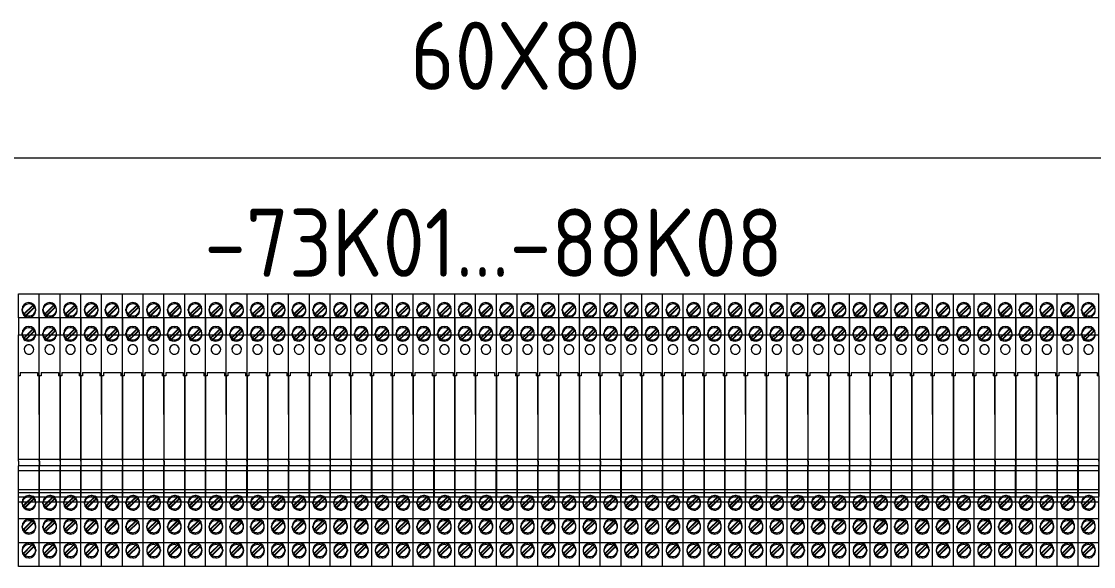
# Model space of a CAD drawing. Header units: millimetres. Extents: x 1359 to 3577, y 1333 to 3557.
# Drawn here: x 1851.6 to 2166.4, y 2516.7 to 2676.6 of the extents above; entities that cross this region are included whole.
import ezdxf
from ezdxf.enums import TextEntityAlignment as Align

# ---------------------------------------------------------------- set-up
doc = ezdxf.new("R2010")
doc.units = ezdxf.units.MM
doc.set_wipeout_variables(frame=1)
doc.layers.add('000-PI-Oprema', color=30, linetype='Continuous', lineweight=5)
doc.layers.add('002-PI-Kabelska kanalica', color=150, linetype='Continuous')
doc.styles.add('PI0', font='isocpeur.ttf', dxfattribs={"width": 0.9})

# ---------------------------------------------------------------- blocks, each defined once
blk = doc.blocks.new('*U50')
at = {"layer": '002-PI-Kabelska kanalica', "color": 0, "linetype": 'ByBlock', "lineweight": 0}
blk.add_line((40, -100), (40, 715), dxfattribs=at)
blk = doc.blocks.new('PLC-RSC-24DC - 2966171')
at = {"layer": '000-PI-Oprema', "color": 0, "linetype": 'ByBlock', "lineweight": 0}
for p, q in [((0, 80), (6.1, 80)), ((0, 73.54), (0, 80)), ((0, 80), (0, 80)), ((0, 80), (0, 80)), ((0, 80), (0, 80)), ((0, 80), (6.1, 80)), ((0, 73.54), (0, 80)), ((0, 80), (0, 80)), ((0, 80), (0, 80)), ((0, 80), (0, 80)), ((6.1, 80), (6.1, 80)), ((6.1, 80), (6.1, 80)), ((6.1, 80), (6.1, 80)), ((6.1, 73.54), (6.1, 80)), ((6.1, 80), (6.1, 80)), ((6.1, 80), (6.1, 80)), ((6.1, 80), (6.1, 80)), ((6.1, 73.54), (6.1, 80)), ((6.1, 79.16), (6.1, 79.6)), ((6.1, 79.16), (6.1, 79.6)), ((0, 78.5), (0, 78.5)), ((0, 78.5), (0, 78.5)), ((4.19, 76.73), (1.58, 74.17)), ((1.69, 74.07), (4.19, 76.52)), ((4.69, 76.03), (1.91, 73.31)), ((2.15, 73.75), (4.69, 76.24)), ((3.05, 77.46), (3.05, 77.08)), ((4.19, 76.73), (4.19, 76.52)), ((4.69, 76.24), (4.69, 76.03)), ((6.1, 76.44), (6.1, 77.31)), ((6.1, 76.44), (6.1, 77.31)), ((0, 73), (0, 73.54)), ((0, 73), (0, 73.54)), ((0, 73.05), (6.1, 73.05)), ((0, 73), (0, 73)), ((0, 73), (0, 68)), ((0, 73), (0, 73)), ((0, 73), (0, 68)), ((1.05, 75.12), (1.05, 75.5)), ((1.58, 74.17), (1.41, 74)), ((1.41, 73.79), (1.69, 74.07)), ((1.41, 74), (1.41, 73.79)), ((1.91, 73.52), (2.15, 73.75)), ((1.91, 73.52), (1.91, 73.31)), ((3.05, 73.54), (3.05, 73.16)), ((5.05, 75.12), (5.05, 75.5)), ((6.1, 73), (6.1, 73.54)), ((6.1, 73), (6.1, 73.54)), ((6.1, 73), (6.1, 73)), ((6.1, 68), (6.1, 73)), ((6.1, 73), (6.1, 73)), ((6.1, 68), (6.1, 73)), ((4.19, 69.73), (2.43, 68)), ((2.64, 68), (4.19, 69.52)), ((3.05, 70.46), (3.05, 70.08)), ((4.19, 69.73), (4.19, 69.52)), ((6.1, 69.44), (6.1, 70.31)), ((6.1, 69.44), (6.1, 70.31)), ((0, 68), (6.1, 68)), ((0, 57.65), (0, 68)), ((0, 68), (0, 68)), ((0, 57.65), (0, 68)), ((0, 68), (0, 68)), ((1.05, 68.12), (1.05, 68.5)), ((1.41, 66.79), (2.64, 68)), ((2.43, 68), (1.41, 67)), ((1.41, 67), (1.41, 66.79)), ((4.69, 69.03), (1.91, 66.31)), ((1.91, 66.52), (3.42, 68)), ((1.91, 66.52), (1.91, 66.31)), ((3.05, 66.54), (3.05, 66.16)), ((3.42, 68), (4.69, 69.24)), ((4.69, 69.24), (4.69, 69.03)), ((5.05, 68.12), (5.05, 68.5)), ((6.1, 68), (6.1, 68)), ((6.1, 57.65), (6.1, 68)), ((6.1, 68), (6.1, 68)), ((6.1, 57.65), (6.1, 68)), ((1.65, 63.68), (1.65, 63.69)), ((4.45, 63.68), (4.45, 63.69)), ((0.03, 31.45), (0, 57.65)), ((0.03, 31.45), (0, 57.65)), ((0, 57), (0, 57)), ((0, 57), (0, 57)), ((0.5, 56.95), (5.6, 56.95)), ((0.5, 56.95), (0.5, 56.95)), ((0.5, 56.95), (0.5, 55.95)), ((5.6, 56.95), (5.6, 56.95)), ((5.6, 56.95), (5.6, 55.95)), ((6.1, 55.95), (6.1, 57.65)), ((6.1, 55.95), (6.1, 57.65)), ((6.1, 57), (6.1, 57)), ((6.1, 57), (6.1, 57)), ((0, 56.2), (0, 56.2)), ((0, 56.2), (0, 56.2)), ((0, 55.95), (0, 55.95)), ((0.5, 55.95), (0, 55.95)), ((0, 55.95), (0, 55.95)), ((0, 55.24), (0, 55.24)), ((0, 55.24), (0, 55.24)), ((0.5, 55.95), (0.5, 55.95)), ((5.6, 55.95), (5.6, 55.95)), ((6.1, 55.95), (5.6, 55.95)), ((6.1, 56.2), (6.1, 56.2)), ((6.1, 56.2), (6.1, 56.2)), ((6.1, 55.95), (6.1, 55.95)), ((6.1, 55.95), (6.1, 29.65)), ((6.1, 55.95), (6.1, 55.95)), ((6.1, 55.95), (6.1, 29.65)), ((6.1, 55.24), (6.1, 55.24)), ((6.1, 55.24), (6.1, 55.24)), ((0, 29.65), (0.03, 29.65)), ((0, 29.65), (0, 29.45)), ((0, 29.65), (0, 29.65)), ((0, 29.65), (0.03, 29.65)), ((0, 29.65), (0, 29.45)), ((0, 29.65), (0, 29.65)), ((0.03, 29.45), (0, 29.45)), ((0, 27.85), (0, 29.45)), ((0.03, 29.45), (0, 29.45)), ((0, 27.85), (0, 29.45)), ((0.03, 30.96), (0.03, 31.45)), ((6.08, 31.45), (0.03, 31.45)), ((0.03, 30.96), (0.03, 31.45)), ((0.03, 30.96), (0.03, 29.6)), ((0.03, 30.96), (0.03, 29.6)), ((0.03, 27.89), (0.03, 29.6)), ((6.08, 29.6), (0.03, 29.6)), ((0.03, 29.6), (0.03, 29.6)), ((0.03, 27.89), (0.03, 29.6)), ((0.03, 29.6), (0.03, 29.6)), ((5.6, 29.65), (5.6, 29.65)), ((5.6, 29.65), (5.6, 29.65)), ((6.08, 30.96), (6.08, 31.45)), ((6.08, 30.96), (6.08, 31.45)), ((6.08, 30.96), (6.08, 29.6)), ((6.08, 30.96), (6.08, 29.6)), ((6.08, 29.65), (6.1, 29.65)), ((6.08, 29.65), (6.1, 29.65)), ((6.08, 27.89), (6.08, 29.6)), ((6.08, 29.6), (6.08, 29.6)), ((6.08, 27.89), (6.08, 29.6)), ((6.08, 29.6), (6.08, 29.6)), ((6.08, 29.45), (6.1, 29.45)), ((6.08, 29.45), (6.1, 29.45)), ((6.1, 29.65), (6.1, 29.65)), ((6.1, 29.65), (6.1, 29.45)), ((6.1, 29.65), (6.1, 29.65)), ((6.1, 29.65), (6.1, 29.45)), ((6.1, 29.45), (6.1, 27.85)), ((6.1, 29.45), (6.1, 27.85)), ((0, 27.85), (0.03, 27.85)), ((0, 21.63), (0, 27.85)), ((0, 27.85), (0.03, 27.85)), ((0, 21.63), (0, 27.85)), ((0.03, 28.17), (6.08, 28.17)), ((0.03, 27.43), (0.03, 27.89)), ((0.03, 27.43), (0.03, 27.89)), ((0.03, 22.27), (0.03, 27.43)), ((0.03, 22.27), (0.03, 27.43)), ((6.08, 27.43), (6.08, 27.89)), ((6.08, 27.43), (6.08, 27.89)), ((6.1, 27.85), (6.08, 27.85)), ((6.1, 27.85), (6.08, 27.85)), ((6.08, 22.27), (6.08, 27.43)), ((6.08, 22.27), (6.08, 27.43)), ((6.1, 27.85), (6.1, 21.63)), ((6.1, 27.85), (6.1, 21.63)), ((6.1, 21.63), (6.1, 25.43)), ((6.1, 21.63), (6.1, 25.43)), ((0, 24.5), (0, 24.5)), ((0, 24.5), (0, 24.5)), ((0, 22.5), (0, 22.5)), ((6.1, 22.5), (0, 22.5)), ((0, 22.5), (0, 22.5)), ((0.03, 20.93), (0.03, 22.27)), ((0.03, 20.93), (0.03, 22.27)), ((6.08, 20.93), (6.08, 22.27)), ((6.08, 20.93), (6.08, 22.27)), ((6.1, 24.5), (6.1, 24.5)), ((6.1, 24.5), (6.1, 24.5)), ((6.1, 22.5), (6.1, 22.5)), ((6.1, 22.5), (6.1, 22.5)), ((0, 21.63), (0.03, 21.63)), ((0, 20.6), (0, 21.63)), ((0, 21.63), (0.03, 21.63)), ((0, 20.6), (0, 21.63)), ((0, 20.6), (0.03, 20.6)), ((0, 19), (0, 20.6)), ((0, 20.6), (0.03, 20.6)), ((0, 19), (0, 20.6)), ((0, 20.46), (3.05, 20.46)), ((0, 19), (0.03, 19)), ((0, 19), (0, 19)), ((0, 14), (0, 19)), ((0, 19), (0.03, 19)), ((0, 19), (0, 19)), ((0, 14), (0, 19)), ((0.03, 21.76), (6.08, 21.76)), ((0.03, 19), (0.03, 20.93)), ((0.03, 19), (0.03, 20.93)), ((0.03, 19.1), (0.03, 19.1)), ((0.03, 19.1), (0.03, 19.1)), ((0.03, 19), (6.08, 19)), ((0.03, 19), (0.03, 19)), ((0.03, 19), (0.03, 19)), ((1.41, 17.97), (4.19, 20.69)), ((2.68, 19), (1.41, 17.76)), ((1.91, 17.27), (3.67, 19)), ((3.46, 19), (1.91, 17.48)), ((4.19, 20.48), (2.68, 19)), ((3.05, 20.84), (3.05, 20.46)), ((3.05, 20.46), (6.1, 20.46)), ((4.69, 20.21), (3.46, 19)), ((3.67, 19), (4.69, 20)), ((4.19, 20.48), (4.19, 20.69)), ((4.69, 20), (4.69, 20.21)), ((6.1, 21.63), (6.08, 21.63)), ((6.1, 21.63), (6.08, 21.63)), ((6.08, 19), (6.08, 20.93)), ((6.08, 19), (6.08, 20.93)), ((6.1, 20.6), (6.08, 20.6)), ((6.1, 20.6), (6.08, 20.6)), ((6.08, 19.1), (6.08, 19.1)), ((6.08, 19.1), (6.08, 19.1)), ((6.08, 19), (6.1, 19)), ((6.08, 19), (6.08, 19)), ((6.08, 19), (6.1, 19)), ((6.08, 19), (6.08, 19)), ((6.1, 21.63), (6.1, 20.6)), ((6.1, 21.63), (6.1, 20.6)), ((6.1, 19), (6.1, 20.6)), ((6.1, 19), (6.1, 20.6)), ((6.1, 19), (6.1, 20.46)), ((6.1, 19), (6.1, 20.46)), ((6.1, 19), (6.1, 19)), ((6.1, 14), (6.1, 19)), ((6.1, 19), (6.1, 19)), ((6.1, 14), (6.1, 19)), ((1.05, 18.5), (1.05, 18.88)), ((1.41, 17.76), (1.41, 17.97)), ((1.91, 17.27), (1.91, 17.48)), ((3.05, 16.92), (3.05, 16.54)), ((5.05, 18.5), (5.05, 18.88)), ((6.1, 14), (6.1, 18.43)), ((6.1, 14), (6.1, 18.43)), ((6.1, 14), (6.1, 16.02)), ((6.1, 14), (6.1, 16.02)), ((0, 13.46), (0, 14)), ((0, 14), (0, 14)), ((6.1, 14), (0, 14)), ((0, 13.46), (0, 14)), ((0, 14), (0, 14)), ((0, 7), (0, 13.46)), ((0, 7), (0, 13.46)), ((1.41, 10.97), (4.19, 13.69)), ((1.41, 10.76), (3.95, 13.25)), ((4.41, 12.93), (1.91, 10.48)), ((4.52, 12.83), (1.91, 10.27)), ((3.05, 13.84), (3.05, 13.46)), ((3.95, 13.25), (4.19, 13.48)), ((4.19, 13.69), (4.19, 13.48)), ((4.69, 13.21), (4.41, 12.93)), ((4.69, 13), (4.52, 12.83)), ((4.69, 13.21), (4.69, 13)), ((6.1, 14), (6.1, 14)), ((6.1, 13.46), (6.1, 14)), ((6.1, 14), (6.1, 14)), ((6.1, 13.46), (6.1, 14)), ((6.1, 7), (6.1, 13.46)), ((6.1, 7), (6.1, 13.46)), ((1.05, 11.5), (1.05, 11.88)), ((1.41, 10.97), (1.41, 10.76)), ((1.75, 10.75), (1.75, 10.87)), ((1.91, 10.48), (1.91, 10.27)), ((3.05, 9.92), (3.05, 9.54)), ((5.05, 11.5), (5.05, 11.88)), ((0, 6.46), (0, 7)), ((0, 7), (0, 7)), ((6.1, 7), (0, 7)), ((0, 6.46), (0, 7)), ((0, 7), (0, 7)), ((0, 0), (0, 6.46)), ((0, 0), (0, 6.46)), ((1.41, 3.97), (4.19, 6.69)), ((3.05, 6.46), (3.05, 6.84)), ((4.19, 6.48), (3.95, 6.25)), ((4.19, 6.48), (4.19, 6.69)), ((6.1, 7), (6.1, 9.02)), ((6.1, 7), (6.1, 9.02)), ((6.1, 7), (6.1, 7)), ((6.1, 6.46), (6.1, 7)), ((6.1, 7), (6.1, 7)), ((6.1, 6.46), (6.1, 7)), ((6.1, 0), (6.1, 6.46)), ((6.1, 0), (6.1, 6.46)), ((1.05, 4.88), (1.05, 4.5)), ((3.95, 6.25), (1.41, 3.76)), ((1.41, 3.76), (1.41, 3.97)), ((4.41, 5.93), (1.91, 3.48)), ((1.91, 3.27), (4.52, 5.83)), ((1.91, 3.27), (1.91, 3.48)), ((4.69, 6.21), (4.41, 5.93)), ((4.52, 5.83), (4.69, 6)), ((4.69, 6), (4.69, 6.21)), ((5.05, 4.88), (5.05, 4.5)), ((0, 0), (0, 0)), ((6.1, 0), (0, 0)), ((0, 0), (0, 0)), ((6.1, 0), (0, 0)), ((3.05, 2.54), (3.05, 2.92)), ((6.1, 0), (6.1, 0)), ((6.1, 0), (6.1, 0)), ((0, 0), (0, 0)), ((0, 0), (0, 0)), ((6.1, 0), (6.1, 0)), ((6.1, 0), (6.1, 0))]:
    blk.add_line(p, q, dxfattribs=at)
blk.add_arc((3.05, 63.69), 1.4, 0, 180, dxfattribs=at)
for centre, major_axis, ratio, start_param, end_param in [((3.05, 75.5), (-2, 0), 0.978148, -1.570796, 0), ((3.05, 75.12), (-2, 0), 0.978148, -1.570796, -0.097132), ((3.05, 75.5), (-2, 0), 0.978148, 3.141593, 4.712389), ((3.05, 75.12), (-2, 0), 0.978148, -2.180289, -1.570796), ((3.05, 74.91), (2, 0), 0.978148, 0.685382, 0.961304), ((3.05, 74.91), (2, 0), 0.978148, 0.609492, 0.685382), ((3.05, 75.12), (-2, 0), 0.978148, -3.044461, -2.5321), ((3.05, 75.5), (-2, 0), 0.978148, 0, 1.570796), ((3.05, 75.12), (-2, 0), 0.978148, -0.097132, 0), ((3.05, 75.12), (-2, 0), 0.978148, 0, 0.609492), ((3.05, 74.91), (2, 0), 0.978148, -2.5321, -2.180289), ((3.05, 75.12), (-2, 0), 0.978148, 0.961304, 1.570796), ((3.05, 75.5), (-2, 0), 0.978148, 1.570796, 3.141593), ((3.05, 75.12), (-2, 0), 0.978148, 1.570796, 3.141593), ((3.05, 75.12), (-2, 0), 0.978148, 3.141593, 3.238724), ((3.05, 68.5), (-2, 0), 0.978148, -1.570796, 0), ((3.05, 68.12), (-2, 0), 0.978148, -1.570796, -0.097132), ((3.05, 68.5), (-2, 0), 0.978148, 3.141593, 4.712389), ((3.05, 68.12), (-2, 0), 0.978148, -2.180289, -1.570796), ((3.05, 67.91), (2, 0), 0.978148, 0.685382, 0.961304), ((3.05, 68.5), (-2, 0), 0.978148, 0, 0.258728), ((3.05, 68.12), (-2, 0), 0.978148, -0.097132, 0), ((3.05, 68.12), (-2, 0), 0.978148, 0, 0.609492), ((3.05, 68.5), (-2, 0), 0.978148, 0.258728, 1.570796), ((3.05, 67.91), (2, 0), 0.978148, -2.5321, -2.180289), ((3.05, 68.12), (-2, 0), 0.978148, 0.961304, 1.570796), ((3.05, 68.12), (-2, 0), 0.978148, 1.570796, 3.141593), ((3.05, 68.5), (-2, 0), 0.978148, 1.570796, 2.882864), ((3.05, 67.91), (2, 0), 0.978148, 0.609492, 0.685382), ((3.05, 68.12), (-2, 0), 0.978148, -3.044461, -2.5321), ((3.05, 68.5), (-2, 0), 0.978148, 2.882864, 3.141593), ((3.05, 68.12), (-2, 0), 0.978148, 3.141593, 3.238724), ((3.05, 63.69), (1.4, 0), 0.994522, 1.570796, 3.141593), ((3.05, 63.68), (-1.4, 0), 0.982559, -1.570796, 0.003609), ((3.05, 63.69), (1.4, 0), 0.994522, 3.141593, 3.68285), ((3.05, 63.68), (-1.4, 0), 0.982559, 0.003609, 0.541258), ((3.05, 63.67), (-1.4, 0), 0.976187, 0.538389, 2.603204), ((3.05, 63.69), (1.4, 0), 0.994522, 0, 1.570796), ((3.05, 63.68), (-1.4, 0), 0.982559, 3.141538, 4.712389), ((3.05, 63.69), (1.4, 0), 0.994522, -0.541258, 0), ((3.05, 63.68), (-1.4, 0), 0.982559, 2.600335, 3.141538), ((3.05, 18.88), (-2, 0), 0.978148, -1.570796, 0), ((3.05, 18.5), (-2, 0), 0.978148, -0.258728, 0), ((3.05, 18.5), (-2, 0), 0.978148, -1.570796, -0.258728), ((3.05, 18.88), (-2, 0), 0.978148, -2.180289, -1.570796), ((3.05, 18.5), (-2, 0), 0.978148, -2.882864, -1.570796), ((3.05, 19.09), (-2, 0), 0.978148, -2.5321, -2.180289), ((3.05, 18.88), (-2, 0), 0.978148, -3.141593, -2.5321), ((3.05, 18.5), (-2, 0), 0.978148, -3.141593, -2.882864), ((3.05, 18.88), (-2, 0), 0.978148, 0, 0.097132), ((3.05, 18.5), (-2, 0), 0.978148, 0, 1.570796), ((3.05, 18.88), (-2, 0), 0.978148, 0.097132, 0.609492), ((3.05, 19.09), (-2, 0), 0.978148, 0.609492, 0.685382), ((3.05, 19.09), (-2, 0), 0.978148, 0.685382, 0.961304), ((3.05, 18.88), (-2, 0), 0.978148, 0.961304, 1.570796), ((3.05, 18.88), (-2, 0), 0.978148, 1.570796, 3.044461), ((3.05, 18.5), (-2, 0), 0.978148, 1.570796, 3.141593), ((3.05, 18.88), (-2, 0), 0.978148, 3.044461, 3.141593), ((3.05, 11.88), (-2, 0), 0.978148, -1.570796, 0), ((3.05, 11.5), (-2, 0), 0.978148, -1.570796, 0), ((3.05, 11.88), (-2, 0), 0.978148, -2.180289, -1.570796), ((3.05, 11.5), (-2, 0), 0.978148, -3.141593, -1.570796), ((3.05, 12.09), (-2, 0), 0.978148, -2.5321, -2.180289), ((3.05, 11.88), (-2, 0), 0.978148, 3.141593, 3.751085), ((3.05, 11.88), (-2, 0), 0.978148, 0, 0.097132), ((3.05, 11.5), (-2, 0), 0.978148, 0, 1.570796), ((3.05, 11.88), (-2, 0), 0.978148, 0.097132, 0.609492), ((3.05, 12.09), (-2, 0), 0.978148, 0.609492, 0.685382), ((3.05, 12.09), (-2, 0), 0.978148, 0.685382, 0.961304), ((3.05, 11.88), (-2, 0), 0.978148, 0.961304, 1.570796), ((3.05, 11.88), (-2, 0), 0.978148, 1.570796, 3.044461), ((3.05, 11.5), (-2, 0), 0.978148, 1.570796, 3.141593), ((3.05, 11.88), (-2, 0), 0.978148, 3.044461, 3.141593), ((3.05, 4.88), (-2, 0), 0.978148, -1.570796, 0), ((3.05, 4.5), (-2, 0), 0.978148, -1.570796, 0), ((3.05, 4.88), (-2, 0), 0.978148, -2.180289, -1.570796), ((3.05, 4.5), (-2, 0), 0.978148, -3.141593, -1.570796), ((3.05, 5.09), (-2, 0), 0.978148, -2.5321, -2.180289), ((3.05, 4.88), (-2, 0), 0.978148, 0, 0.097132), ((3.05, 4.5), (-2, 0), 0.978148, 0, 1.570796), ((3.05, 4.88), (-2, 0), 0.978148, 0.097132, 0.609492), ((3.05, 5.09), (-2, 0), 0.978148, 0.609492, 0.685382), ((3.05, 5.09), (-2, 0), 0.978148, 0.685382, 0.961304), ((3.05, 4.88), (-2, 0), 0.978148, 0.961304, 1.570796), ((3.05, 4.88), (-2, 0), 0.978148, 1.570796, 3.044461), ((3.05, 4.5), (-2, 0), 0.978148, 1.570796, 3.141593), ((3.05, 4.88), (-2, 0), 0.978148, -3.141593, -2.5321), ((3.05, 4.88), (-2, 0), 0.978148, 3.044461, 3.141593)]:
    blk.add_ellipse(centre, major_axis=major_axis, ratio=ratio, start_param=start_param, end_param=end_param, dxfattribs=at)

msp = doc.modelspace()

# ---------------------------------------------------------------- block references
at = {"layer": '002-PI-Kabelska kanalica', "color": 0, "linetype": 'ByBlock', "lineweight": 0, "rotation": 270}
msp.add_blockref('*U50', (1701.071, 2676.556), dxfattribs=at)
at = {"layer": '002-PI-Kabelska kanalica', "color": 0, "linetype": 'ByBlock', "lineweight": 0}
msp.add_blockref('PLC-RSC-24DC - 2966171', (1850.765, 2516.672), dxfattribs=at)

# ---------------------------------------------------------------- texts
at = {"layer": '002-PI-Kabelska kanalica', "color": 0, "linetype": 'ByBlock', "lineweight": 0, "style": 'PI0', "width": 0.9}
msp.add_text('-73K01...-88K08', height=20, dxfattribs=at).set_placement((1990.248, 2611.725), align=Align.MIDDLE)
at = {"layer": '002-PI-Kabelska kanalica', "color": 0, "linetype": 'ByBlock', "lineweight": 0, "insert": (1999.582, 2666.556), "char_height": 20, "width": 16.78721, "attachment_point": 5, "style": 'PI0'}
msp.add_mtext('60X80', dxfattribs=at)

# ---------------------------------------------------------------- next in the draw order: block references
at = {"layer": '002-PI-Kabelska kanalica', "color": 0, "linetype": 'ByBlock', "lineweight": 0}
msp.add_blockref('PLC-RSC-24DC - 2966171', (1856.865, 2516.672), dxfattribs=at)

# ---------------------------------------------------------------- next in the draw order: block references
msp.add_blockref('PLC-RSC-24DC - 2966171', (1862.965, 2516.672), dxfattribs=at)

# ---------------------------------------------------------------- next in the draw order: block references
msp.add_blockref('PLC-RSC-24DC - 2966171', (1869.065, 2516.672), dxfattribs=at)

# ---------------------------------------------------------------- next in the draw order: block references
msp.add_blockref('PLC-RSC-24DC - 2966171', (1875.165, 2516.672), dxfattribs=at)

# ---------------------------------------------------------------- next in the draw order: block references
msp.add_blockref('PLC-RSC-24DC - 2966171', (1881.265, 2516.672), dxfattribs=at)

# ---------------------------------------------------------------- next in the draw order: block references
msp.add_blockref('PLC-RSC-24DC - 2966171', (1887.365, 2516.672), dxfattribs=at)

# ---------------------------------------------------------------- next in the draw order: block references
msp.add_blockref('PLC-RSC-24DC - 2966171', (1893.465, 2516.672), dxfattribs=at)

# ---------------------------------------------------------------- next in the draw order: block references
msp.add_blockref('PLC-RSC-24DC - 2966171', (1899.565, 2516.672), dxfattribs=at)

# ---------------------------------------------------------------- next in the draw order: block references
msp.add_blockref('PLC-RSC-24DC - 2966171', (1905.665, 2516.672), dxfattribs=at)

# ---------------------------------------------------------------- next in the draw order: block references
msp.add_blockref('PLC-RSC-24DC - 2966171', (1911.765, 2516.672), dxfattribs=at)

# ---------------------------------------------------------------- next in the draw order: block references
msp.add_blockref('PLC-RSC-24DC - 2966171', (1917.865, 2516.672), dxfattribs=at)

# ---------------------------------------------------------------- next in the draw order: block references
msp.add_blockref('PLC-RSC-24DC - 2966171', (1923.965, 2516.672), dxfattribs=at)

# ---------------------------------------------------------------- next in the draw order: block references
msp.add_blockref('PLC-RSC-24DC - 2966171', (1930.065, 2516.672), dxfattribs=at)

# ---------------------------------------------------------------- next in the draw order: block references
msp.add_blockref('PLC-RSC-24DC - 2966171', (1936.165, 2516.672), dxfattribs=at)

# ---------------------------------------------------------------- next in the draw order: block references
msp.add_blockref('PLC-RSC-24DC - 2966171', (1942.265, 2516.672), dxfattribs=at)

# ---------------------------------------------------------------- next in the draw order: block references
msp.add_blockref('PLC-RSC-24DC - 2966171', (1948.365, 2516.672), dxfattribs=at)

# ---------------------------------------------------------------- next in the draw order: block references
msp.add_blockref('PLC-RSC-24DC - 2966171', (1954.465, 2516.672), dxfattribs=at)

# ---------------------------------------------------------------- next in the draw order: block references
msp.add_blockref('PLC-RSC-24DC - 2966171', (1960.565, 2516.672), dxfattribs=at)

# ---------------------------------------------------------------- next in the draw order: block references
msp.add_blockref('PLC-RSC-24DC - 2966171', (1966.665, 2516.672), dxfattribs=at)

# ---------------------------------------------------------------- next in the draw order: block references
msp.add_blockref('PLC-RSC-24DC - 2966171', (1972.765, 2516.672), dxfattribs=at)

# ---------------------------------------------------------------- next in the draw order: block references
msp.add_blockref('PLC-RSC-24DC - 2966171', (1978.865, 2516.672), dxfattribs=at)

# ---------------------------------------------------------------- next in the draw order: block references
msp.add_blockref('PLC-RSC-24DC - 2966171', (1984.965, 2516.672), dxfattribs=at)

# ---------------------------------------------------------------- next in the draw order: block references
msp.add_blockref('PLC-RSC-24DC - 2966171', (1991.065, 2516.672), dxfattribs=at)

# ---------------------------------------------------------------- next in the draw order: block references
msp.add_blockref('PLC-RSC-24DC - 2966171', (1997.165, 2516.672), dxfattribs=at)

# ---------------------------------------------------------------- next in the draw order: block references
msp.add_blockref('PLC-RSC-24DC - 2966171', (2003.265, 2516.672), dxfattribs=at)

# ---------------------------------------------------------------- next in the draw order: block references
msp.add_blockref('PLC-RSC-24DC - 2966171', (2009.365, 2516.672), dxfattribs=at)

# ---------------------------------------------------------------- next in the draw order: block references
msp.add_blockref('PLC-RSC-24DC - 2966171', (2015.465, 2516.672), dxfattribs=at)

# ---------------------------------------------------------------- next in the draw order: block references
msp.add_blockref('PLC-RSC-24DC - 2966171', (2021.565, 2516.672), dxfattribs=at)

# ---------------------------------------------------------------- next in the draw order: block references
msp.add_blockref('PLC-RSC-24DC - 2966171', (2027.665, 2516.672), dxfattribs=at)

# ---------------------------------------------------------------- next in the draw order: block references
msp.add_blockref('PLC-RSC-24DC - 2966171', (2033.765, 2516.672), dxfattribs=at)

# ---------------------------------------------------------------- next in the draw order: block references
msp.add_blockref('PLC-RSC-24DC - 2966171', (2039.865, 2516.672), dxfattribs=at)

# ---------------------------------------------------------------- next in the draw order: block references
msp.add_blockref('PLC-RSC-24DC - 2966171', (2045.965, 2516.672), dxfattribs=at)

# ---------------------------------------------------------------- next in the draw order: block references
msp.add_blockref('PLC-RSC-24DC - 2966171', (2052.065, 2516.672), dxfattribs=at)

# ---------------------------------------------------------------- next in the draw order: block references
msp.add_blockref('PLC-RSC-24DC - 2966171', (2058.165, 2516.672), dxfattribs=at)

# ---------------------------------------------------------------- next in the draw order: block references
msp.add_blockref('PLC-RSC-24DC - 2966171', (2064.265, 2516.672), dxfattribs=at)

# ---------------------------------------------------------------- next in the draw order: block references
msp.add_blockref('PLC-RSC-24DC - 2966171', (2070.365, 2516.672), dxfattribs=at)

# ---------------------------------------------------------------- next in the draw order: block references
msp.add_blockref('PLC-RSC-24DC - 2966171', (2076.465, 2516.672), dxfattribs=at)

# ---------------------------------------------------------------- next in the draw order: block references
msp.add_blockref('PLC-RSC-24DC - 2966171', (2082.565, 2516.672), dxfattribs=at)

# ---------------------------------------------------------------- next in the draw order: block references
msp.add_blockref('PLC-RSC-24DC - 2966171', (2088.665, 2516.672), dxfattribs=at)

# ---------------------------------------------------------------- next in the draw order: block references
msp.add_blockref('PLC-RSC-24DC - 2966171', (2094.765, 2516.672), dxfattribs=at)

# ---------------------------------------------------------------- next in the draw order: block references
msp.add_blockref('PLC-RSC-24DC - 2966171', (2100.865, 2516.672), dxfattribs=at)

# ---------------------------------------------------------------- next in the draw order: block references
msp.add_blockref('PLC-RSC-24DC - 2966171', (2106.965, 2516.672), dxfattribs=at)

# ---------------------------------------------------------------- next in the draw order: block references
msp.add_blockref('PLC-RSC-24DC - 2966171', (2113.065, 2516.672), dxfattribs=at)

# ---------------------------------------------------------------- next in the draw order: block references
msp.add_blockref('PLC-RSC-24DC - 2966171', (2119.165, 2516.672), dxfattribs=at)

# ---------------------------------------------------------------- next in the draw order: block references
msp.add_blockref('PLC-RSC-24DC - 2966171', (2125.265, 2516.672), dxfattribs=at)

# ---------------------------------------------------------------- next in the draw order: block references
msp.add_blockref('PLC-RSC-24DC - 2966171', (2131.365, 2516.672), dxfattribs=at)

# ---------------------------------------------------------------- next in the draw order: block references
msp.add_blockref('PLC-RSC-24DC - 2966171', (2137.465, 2516.672), dxfattribs=at)

# ---------------------------------------------------------------- next in the draw order: block references
msp.add_blockref('PLC-RSC-24DC - 2966171', (2143.565, 2516.672), dxfattribs=at)

# ---------------------------------------------------------------- next in the draw order: block references
msp.add_blockref('PLC-RSC-24DC - 2966171', (2149.665, 2516.672), dxfattribs=at)

# ---------------------------------------------------------------- next in the draw order: block references
msp.add_blockref('PLC-RSC-24DC - 2966171', (2155.765, 2516.672), dxfattribs=at)

# ---------------------------------------------------------------- next in the draw order: block references
msp.add_blockref('PLC-RSC-24DC - 2966171', (2161.865, 2516.672), dxfattribs=at)

doc.saveas('drawing.dxf')
